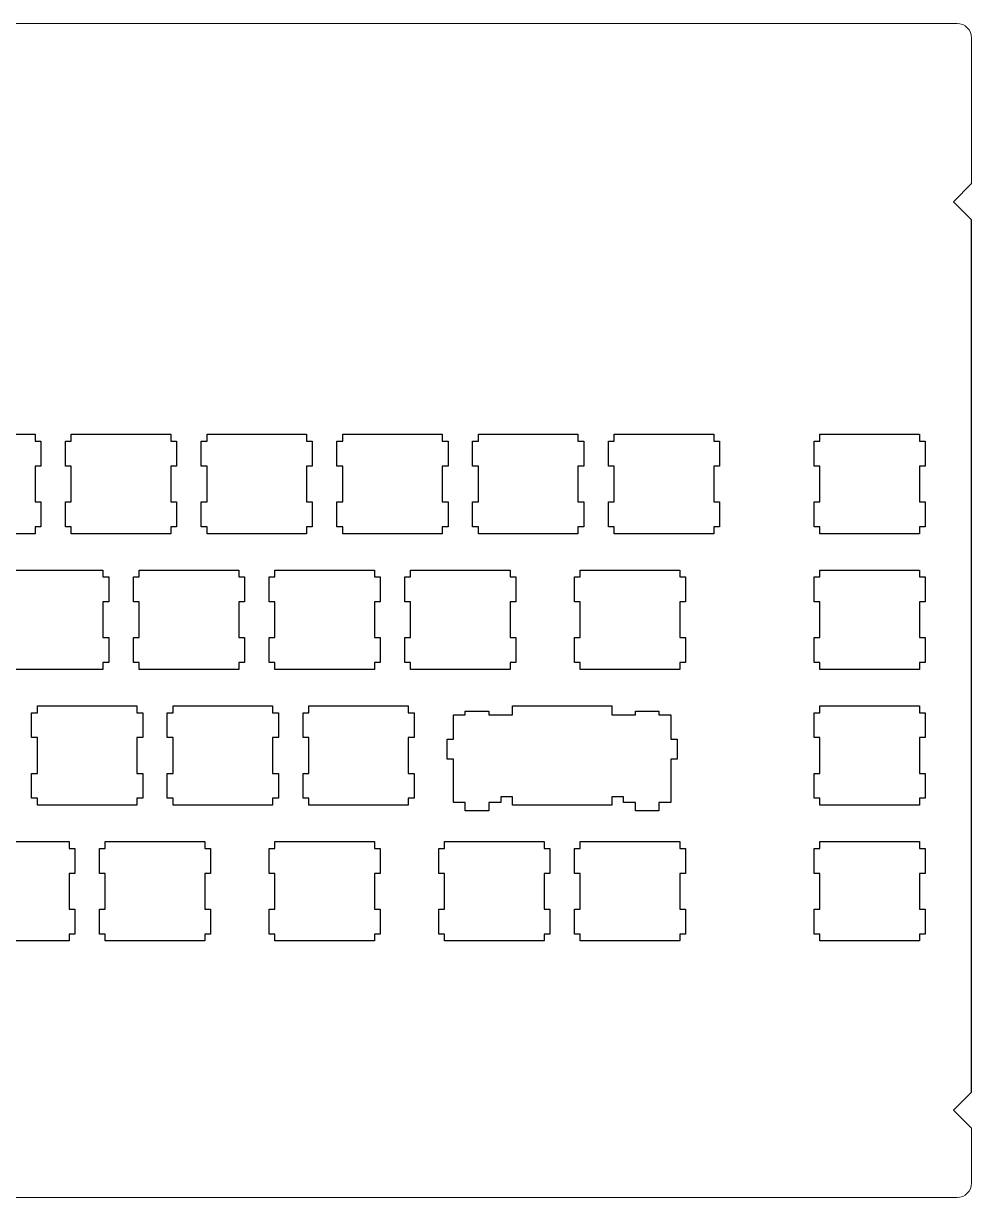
# Model space of a CAD drawing. Header units: inches. Extents: x 0.1 to 13.7, y 0.2 to 6.7.
# Drawn here: x 8.41 to 13.65, y 0.19 to 6.68 of the extents above; entities that cross this region are included whole.
import ezdxf

# ---------------------------------------------------------------- set-up
doc = ezdxf.new("R2010")
doc.units = ezdxf.units.IN
doc.header["$MEASUREMENT"] = 0
doc.layers.get('0').update_dxf_attribs({"lineweight": 0, "true_color": 0xffffff})
doc.layers.add('BLACK', color=1, linetype='Continuous', true_color=0xff0000)

msp = doc.modelspace()

# ---------------------------------------------------------------- linework, layer by layer
for p, q in [((0.2175, 6.68), (13.57, 6.68)), ((13.65, 5.795), (13.65, 6.6)), ((13.65, 0.575), (13.65, 0.2725)), ((0.2175, 0.1925), (13.57, 0.1925))]:
    msp.add_line(p, q)
at = {"color": 7, "true_color": 0xffffff}
for centre, start, end in [((13.57, 6.6), 0, 90), ((13.57, 0.2725), 270, 0)]:
    msp.add_arc(centre, 0.08, start, end, dxfattribs=at)
at = {"layer": 'BLACK', "color": 7, "true_color": 0xffffff}
for p, q in [((13.65, 5.795), (13.55, 5.695)), ((13.65, 5.595), (13.55, 5.695)), ((13.65, 0.775), (13.65, 5.595)), ((7.925, 4.41), (8.475, 4.41)), ((8.475, 4.41), (8.475, 4.3714)), ((8.475, 4.3714), (8.507, 4.3714)), ((8.507, 4.3714), (8.507, 4.2336)), ((8.643, 4.2336), (8.643, 4.3714)), ((8.643, 4.3714), (8.675, 4.3714)), ((8.675, 4.41), (9.225, 4.41)), ((8.675, 4.3714), (8.675, 4.41)), ((9.225, 4.41), (9.225, 4.3714)), ((9.225, 4.3714), (9.257, 4.3714)), ((9.257, 4.3714), (9.257, 4.2336)), ((9.393, 4.2336), (9.393, 4.3714)), ((9.393, 4.3714), (9.425, 4.3714)), ((9.425, 4.41), (9.975, 4.41)), ((9.425, 4.3714), (9.425, 4.41)), ((9.975, 4.41), (9.975, 4.3714)), ((9.975, 4.3714), (10.007, 4.3714)), ((10.007, 4.3714), (10.007, 4.2336)), ((10.143, 4.2336), (10.143, 4.3714)), ((10.143, 4.3714), (10.175, 4.3714)), ((10.175, 4.41), (10.725, 4.41)), ((10.175, 4.3714), (10.175, 4.41)), ((10.725, 4.41), (10.725, 4.3714)), ((10.725, 4.3714), (10.757, 4.3714)), ((10.757, 4.3714), (10.757, 4.2336)), ((10.893, 4.2336), (10.893, 4.3714)), ((10.893, 4.3714), (10.925, 4.3714)), ((10.925, 4.3714), (10.925, 4.41)), ((10.925, 4.41), (11.475, 4.41)), ((11.475, 4.41), (11.475, 4.3714)), ((11.475, 4.3714), (11.507, 4.3714)), ((11.507, 4.3714), (11.507, 4.2336)), ((11.643, 4.2336), (11.643, 4.3714)), ((11.643, 4.3714), (11.675, 4.3714)), ((11.675, 4.3714), (11.675, 4.41)), ((11.675, 4.41), (12.225, 4.41)), ((12.225, 4.41), (12.225, 4.3714)), ((12.225, 4.3714), (12.257, 4.3714)), ((12.257, 4.3714), (12.257, 4.2336)), ((12.7805, 4.2336), (12.7805, 4.3714)), ((12.7805, 4.3714), (12.8125, 4.3714)), ((12.8125, 4.3714), (12.8125, 4.41)), ((12.8125, 4.41), (13.3625, 4.41)), ((13.3625, 4.41), (13.3625, 4.3714)), ((13.3625, 4.3714), (13.3945, 4.3714)), ((13.3945, 4.3714), (13.3945, 4.2336)), ((8.507, 4.2336), (8.475, 4.2336)), ((8.475, 4.2336), (8.475, 4.0364)), ((8.675, 4.2336), (8.643, 4.2336)), ((8.675, 4.0364), (8.675, 4.2336)), ((9.257, 4.2336), (9.225, 4.2336)), ((9.225, 4.2336), (9.225, 4.0364)), ((9.425, 4.2336), (9.393, 4.2336)), ((9.425, 4.0364), (9.425, 4.2336)), ((10.007, 4.2336), (9.975, 4.2336)), ((9.975, 4.2336), (9.975, 4.0364)), ((10.175, 4.2336), (10.143, 4.2336)), ((10.175, 4.0364), (10.175, 4.2336)), ((10.757, 4.2336), (10.725, 4.2336)), ((10.725, 4.2336), (10.725, 4.0364)), ((10.925, 4.2336), (10.893, 4.2336)), ((10.925, 4.0364), (10.925, 4.2336)), ((11.507, 4.2336), (11.475, 4.2336)), ((11.475, 4.2336), (11.475, 4.0364)), ((11.675, 4.2336), (11.643, 4.2336)), ((11.675, 4.0364), (11.675, 4.2336)), ((12.257, 4.2336), (12.225, 4.2336)), ((12.225, 4.2336), (12.225, 4.0364)), ((12.8125, 4.2336), (12.7805, 4.2336)), ((12.8125, 4.0364), (12.8125, 4.2336)), ((13.3945, 4.2336), (13.3625, 4.2336)), ((13.3625, 4.2336), (13.3625, 4.0364)), ((8.475, 4.0364), (8.507, 4.0364)), ((8.507, 4.0364), (8.507, 3.8986)), ((8.643, 3.8986), (8.643, 4.0364)), ((8.643, 4.0364), (8.675, 4.0364)), ((9.225, 4.0364), (9.257, 4.0364)), ((9.257, 4.0364), (9.257, 3.8986)), ((9.393, 3.8986), (9.393, 4.0364)), ((9.393, 4.0364), (9.425, 4.0364)), ((9.975, 4.0364), (10.007, 4.0364)), ((10.007, 4.0364), (10.007, 3.8986)), ((10.143, 3.8986), (10.143, 4.0364)), ((10.143, 4.0364), (10.175, 4.0364)), ((10.725, 4.0364), (10.757, 4.0364)), ((10.757, 4.0364), (10.757, 3.8986)), ((10.893, 3.8986), (10.893, 4.0364)), ((10.893, 4.0364), (10.925, 4.0364)), ((11.475, 4.0364), (11.507, 4.0364)), ((11.507, 4.0364), (11.507, 3.8986)), ((11.643, 3.8986), (11.643, 4.0364)), ((11.643, 4.0364), (11.675, 4.0364)), ((12.225, 4.0364), (12.257, 4.0364)), ((12.257, 4.0364), (12.257, 3.8986)), ((12.7805, 3.8986), (12.7805, 4.0364)), ((12.7805, 4.0364), (12.8125, 4.0364)), ((13.3625, 4.0364), (13.3945, 4.0364)), ((13.3945, 4.0364), (13.3945, 3.8986)), ((8.507, 3.8986), (8.475, 3.8986)), ((8.475, 3.8986), (8.475, 3.86)), ((8.675, 3.8986), (8.643, 3.8986)), ((8.675, 3.86), (8.675, 3.8986)), ((9.257, 3.8986), (9.225, 3.8986)), ((9.225, 3.8986), (9.225, 3.86)), ((9.425, 3.8986), (9.393, 3.8986)), ((9.425, 3.86), (9.425, 3.8986)), ((10.007, 3.8986), (9.975, 3.8986)), ((9.975, 3.8986), (9.975, 3.86)), ((10.175, 3.8986), (10.143, 3.8986)), ((10.175, 3.86), (10.175, 3.8986)), ((10.757, 3.8986), (10.725, 3.8986)), ((10.725, 3.8986), (10.725, 3.86)), ((10.925, 3.8986), (10.893, 3.8986)), ((10.925, 3.86), (10.925, 3.8986)), ((11.507, 3.8986), (11.475, 3.8986)), ((11.475, 3.8986), (11.475, 3.86)), ((11.675, 3.8986), (11.643, 3.8986)), ((11.675, 3.86), (11.675, 3.8986)), ((12.257, 3.8986), (12.225, 3.8986)), ((12.225, 3.8986), (12.225, 3.86)), ((12.8125, 3.8986), (12.7805, 3.8986)), ((12.8125, 3.86), (12.8125, 3.8986)), ((13.3945, 3.8986), (13.3625, 3.8986)), ((13.3625, 3.8986), (13.3625, 3.86)), ((8.475, 3.86), (7.925, 3.86)), ((9.225, 3.86), (8.675, 3.86)), ((9.975, 3.86), (9.425, 3.86)), ((10.725, 3.86), (10.175, 3.86)), ((11.475, 3.86), (10.925, 3.86)), ((12.225, 3.86), (11.675, 3.86)), ((13.3625, 3.86), (12.8125, 3.86)), ((8.3, 3.66), (8.85, 3.66)), ((8.85, 3.66), (8.85, 3.6214)), ((9.05, 3.66), (9.6, 3.66)), ((9.05, 3.6214), (9.05, 3.66)), ((9.6, 3.66), (9.6, 3.6214)), ((9.8, 3.6214), (9.8, 3.66)), ((9.8, 3.66), (10.35, 3.66)), ((10.35, 3.66), (10.35, 3.6214)), ((10.55, 3.66), (11.1, 3.66)), ((10.55, 3.6214), (10.55, 3.66)), ((11.1, 3.66), (11.1, 3.6214)), ((11.4875, 3.6214), (11.4875, 3.66)), ((11.4875, 3.66), (12.0375, 3.66)), ((12.0375, 3.66), (12.0375, 3.6214)), ((12.8125, 3.6214), (12.8125, 3.66)), ((12.8125, 3.66), (13.3625, 3.66)), ((13.3625, 3.66), (13.3625, 3.6214)), ((8.85, 3.6214), (8.882, 3.6214)), ((8.882, 3.6214), (8.882, 3.4836)), ((9.018, 3.4836), (9.018, 3.6214)), ((9.018, 3.6214), (9.05, 3.6214)), ((9.6, 3.6214), (9.632, 3.6214)), ((9.632, 3.6214), (9.632, 3.4836)), ((9.768, 3.4836), (9.768, 3.6214)), ((9.768, 3.6214), (9.8, 3.6214)), ((10.35, 3.6214), (10.382, 3.6214)), ((10.382, 3.6214), (10.382, 3.4836)), ((10.518, 3.4836), (10.518, 3.6214)), ((10.518, 3.6214), (10.55, 3.6214)), ((11.1, 3.6214), (11.132, 3.6214)), ((11.132, 3.6214), (11.132, 3.4836)), ((11.4555, 3.4836), (11.4555, 3.6214)), ((11.4555, 3.6214), (11.4875, 3.6214)), ((12.0375, 3.6214), (12.0695, 3.6214)), ((12.0695, 3.6214), (12.0695, 3.4836)), ((12.7805, 3.4836), (12.7805, 3.6214)), ((12.7805, 3.6214), (12.8125, 3.6214)), ((13.3625, 3.6214), (13.3945, 3.6214)), ((13.3945, 3.6214), (13.3945, 3.4836)), ((8.882, 3.4836), (8.85, 3.4836)), ((8.85, 3.4836), (8.85, 3.2864)), ((9.05, 3.4836), (9.018, 3.4836)), ((9.05, 3.2864), (9.05, 3.4836)), ((9.632, 3.4836), (9.6, 3.4836)), ((9.6, 3.4836), (9.6, 3.2864)), ((9.8, 3.4836), (9.768, 3.4836)), ((9.8, 3.2864), (9.8, 3.4836)), ((10.382, 3.4836), (10.35, 3.4836)), ((10.35, 3.4836), (10.35, 3.2864)), ((10.55, 3.4836), (10.518, 3.4836)), ((10.55, 3.2864), (10.55, 3.4836)), ((11.132, 3.4836), (11.1, 3.4836)), ((11.1, 3.4836), (11.1, 3.2864)), ((11.4875, 3.4836), (11.4555, 3.4836)), ((11.4875, 3.2864), (11.4875, 3.4836)), ((12.0695, 3.4836), (12.0375, 3.4836)), ((12.0375, 3.4836), (12.0375, 3.2864)), ((12.8125, 3.4836), (12.7805, 3.4836)), ((12.8125, 3.2864), (12.8125, 3.4836)), ((13.3945, 3.4836), (13.3625, 3.4836)), ((13.3625, 3.4836), (13.3625, 3.2864)), ((8.85, 3.2864), (8.882, 3.2864)), ((8.882, 3.2864), (8.882, 3.1486)), ((9.018, 3.1486), (9.018, 3.2864)), ((9.018, 3.2864), (9.05, 3.2864)), ((9.6, 3.2864), (9.632, 3.2864)), ((9.632, 3.2864), (9.632, 3.1486)), ((9.768, 3.1486), (9.768, 3.2864)), ((9.768, 3.2864), (9.8, 3.2864)), ((10.35, 3.2864), (10.382, 3.2864)), ((10.382, 3.2864), (10.382, 3.1486)), ((10.518, 3.1486), (10.518, 3.2864)), ((10.518, 3.2864), (10.55, 3.2864)), ((11.1, 3.2864), (11.132, 3.2864)), ((11.132, 3.2864), (11.132, 3.1486)), ((11.4555, 3.1486), (11.4555, 3.2864)), ((11.4555, 3.2864), (11.4875, 3.2864)), ((12.0375, 3.2864), (12.0695, 3.2864)), ((12.0695, 3.2864), (12.0695, 3.1486)), ((12.7805, 3.1486), (12.7805, 3.2864)), ((12.7805, 3.2864), (12.8125, 3.2864)), ((13.3625, 3.2864), (13.3945, 3.2864)), ((13.3945, 3.2864), (13.3945, 3.1486)), ((8.882, 3.1486), (8.85, 3.1486)), ((8.85, 3.1486), (8.85, 3.11)), ((9.05, 3.1486), (9.018, 3.1486)), ((9.05, 3.11), (9.05, 3.1486)), ((9.632, 3.1486), (9.6, 3.1486)), ((9.6, 3.1486), (9.6, 3.11)), ((9.8, 3.1486), (9.768, 3.1486)), ((9.8, 3.11), (9.8, 3.1486)), ((10.382, 3.1486), (10.35, 3.1486)), ((10.35, 3.1486), (10.35, 3.11)), ((10.55, 3.1486), (10.518, 3.1486)), ((10.55, 3.11), (10.55, 3.1486)), ((11.132, 3.1486), (11.1, 3.1486)), ((11.1, 3.1486), (11.1, 3.11)), ((11.4875, 3.1486), (11.4555, 3.1486)), ((11.4875, 3.11), (11.4875, 3.1486)), ((12.0375, 3.1486), (12.0375, 3.11)), ((12.0695, 3.1486), (12.0375, 3.1486)), ((12.8125, 3.1486), (12.7805, 3.1486)), ((12.8125, 3.11), (12.8125, 3.1486)), ((13.3945, 3.1486), (13.3625, 3.1486)), ((13.3625, 3.1486), (13.3625, 3.11)), ((8.85, 3.11), (8.3, 3.11)), ((9.6, 3.11), (9.05, 3.11)), ((10.35, 3.11), (9.8, 3.11)), ((11.1, 3.11), (10.55, 3.11)), ((12.0375, 3.11), (11.4875, 3.11)), ((13.3625, 3.11), (12.8125, 3.11)), ((8.4555, 2.7336), (8.4555, 2.8714)), ((8.4555, 2.8714), (8.4875, 2.8714)), ((8.4875, 2.91), (9.0375, 2.91)), ((8.4875, 2.8714), (8.4875, 2.91)), ((9.0375, 2.91), (9.0375, 2.8714)), ((9.0375, 2.8714), (9.0695, 2.8714)), ((9.0695, 2.8714), (9.0695, 2.7336)), ((9.2055, 2.7336), (9.2055, 2.8714)), ((9.2055, 2.8714), (9.2375, 2.8714)), ((9.2375, 2.8714), (9.2375, 2.91)), ((9.2375, 2.91), (9.7875, 2.91)), ((9.7875, 2.91), (9.7875, 2.8714)), ((9.7875, 2.8714), (9.8195, 2.8714)), ((9.8195, 2.8714), (9.8195, 2.7336)), ((9.9555, 2.7336), (9.9555, 2.8714)), ((9.9555, 2.8714), (9.9875, 2.8714)), ((9.9875, 2.8714), (9.9875, 2.91)), ((9.9875, 2.91), (10.5375, 2.91)), ((10.5375, 2.91), (10.5375, 2.8714)), ((10.5375, 2.8714), (10.5695, 2.8714)), ((10.5695, 2.8714), (10.5695, 2.7336)), ((10.7865, 2.725), (10.7865, 2.859)), ((10.7865, 2.859), (10.8525, 2.859)), ((10.8525, 2.859), (10.8525, 2.88)), ((10.8525, 2.88), (10.9825, 2.88)), ((10.9825, 2.88), (10.9825, 2.859)), ((10.9825, 2.859), (11.1125, 2.859)), ((11.1125, 2.859), (11.1125, 2.91)), ((11.1125, 2.91), (11.6625, 2.91)), ((11.6625, 2.91), (11.6625, 2.859)), ((11.6625, 2.859), (11.7925, 2.859)), ((11.7925, 2.859), (11.7925, 2.88)), ((11.7925, 2.88), (11.9225, 2.88)), ((11.9225, 2.88), (11.9225, 2.859)), ((11.9225, 2.859), (11.9885, 2.859)), ((11.9885, 2.859), (11.9885, 2.725)), ((12.7805, 2.7336), (12.7805, 2.8714)), ((12.7805, 2.8714), (12.8125, 2.8714)), ((12.8125, 2.8714), (12.8125, 2.91)), ((12.8125, 2.91), (13.3625, 2.91)), ((13.3625, 2.91), (13.3625, 2.8714)), ((13.3625, 2.8714), (13.3945, 2.8714)), ((13.3945, 2.8714), (13.3945, 2.7336)), ((8.4875, 2.7336), (8.4555, 2.7336)), ((8.4875, 2.5364), (8.4875, 2.7336)), ((9.0695, 2.7336), (9.0375, 2.7336)), ((9.0375, 2.7336), (9.0375, 2.5364)), ((9.2375, 2.7336), (9.2055, 2.7336)), ((9.2375, 2.5364), (9.2375, 2.7336)), ((9.8195, 2.7336), (9.7875, 2.7336)), ((9.7875, 2.7336), (9.7875, 2.5364)), ((9.9875, 2.7336), (9.9555, 2.7336)), ((9.9875, 2.5364), (9.9875, 2.7336)), ((10.5695, 2.7336), (10.5375, 2.7336)), ((10.5375, 2.7336), (10.5375, 2.5364)), ((10.7515, 2.615), (10.7515, 2.725)), ((10.7515, 2.725), (10.7865, 2.725)), ((11.9885, 2.725), (12.0235, 2.725)), ((12.0235, 2.725), (12.0235, 2.615)), ((12.8125, 2.7336), (12.7805, 2.7336)), ((12.8125, 2.5364), (12.8125, 2.7336)), ((13.3945, 2.7336), (13.3625, 2.7336)), ((13.3625, 2.7336), (13.3625, 2.5364)), ((10.7865, 2.615), (10.7515, 2.615)), ((10.7865, 2.375), (10.7865, 2.615)), ((12.0235, 2.615), (11.9885, 2.615)), ((11.9885, 2.615), (11.9885, 2.375)), ((8.4555, 2.3986), (8.4555, 2.5364)), ((8.4555, 2.5364), (8.4875, 2.5364)), ((9.0375, 2.5364), (9.0695, 2.5364)), ((9.0695, 2.5364), (9.0695, 2.3986)), ((9.2055, 2.3986), (9.2055, 2.5364)), ((9.2055, 2.5364), (9.2375, 2.5364)), ((9.7875, 2.5364), (9.8195, 2.5364)), ((9.8195, 2.5364), (9.8195, 2.3986)), ((9.9555, 2.3986), (9.9555, 2.5364)), ((9.9555, 2.5364), (9.9875, 2.5364)), ((10.5375, 2.5364), (10.5695, 2.5364)), ((10.5695, 2.5364), (10.5695, 2.3986)), ((12.7805, 2.3986), (12.7805, 2.5364)), ((12.7805, 2.5364), (12.8125, 2.5364)), ((13.3625, 2.5364), (13.3945, 2.5364)), ((13.3945, 2.5364), (13.3945, 2.3986)), ((11.1125, 2.406), (11.0485, 2.406)), ((11.0485, 2.406), (11.0485, 2.375)), ((11.1125, 2.36), (11.1125, 2.406)), ((11.7265, 2.406), (11.6625, 2.406)), ((11.6625, 2.406), (11.6625, 2.36)), ((11.7265, 2.375), (11.7265, 2.406)), ((8.4875, 2.3986), (8.4555, 2.3986)), ((8.4875, 2.36), (8.4875, 2.3986)), ((9.0375, 2.36), (8.4875, 2.36)), ((9.0695, 2.3986), (9.0375, 2.3986)), ((9.0375, 2.3986), (9.0375, 2.36)), ((9.2375, 2.3986), (9.2055, 2.3986)), ((9.2375, 2.36), (9.2375, 2.3986)), ((9.7875, 2.36), (9.2375, 2.36)), ((9.8195, 2.3986), (9.7875, 2.3986)), ((9.7875, 2.3986), (9.7875, 2.36)), ((9.9875, 2.3986), (9.9555, 2.3986)), ((9.9875, 2.36), (9.9875, 2.3986)), ((10.5375, 2.36), (9.9875, 2.36)), ((10.5695, 2.3986), (10.5375, 2.3986)), ((10.5375, 2.3986), (10.5375, 2.36)), ((10.8525, 2.375), (10.7865, 2.375)), ((10.8525, 2.33), (10.8525, 2.375)), ((11.0485, 2.375), (10.9825, 2.375)), ((10.9825, 2.375), (10.9825, 2.33)), ((11.6625, 2.36), (11.1125, 2.36)), ((11.7925, 2.375), (11.7265, 2.375)), ((11.7925, 2.33), (11.7925, 2.375)), ((11.9885, 2.375), (11.9225, 2.375)), ((11.9225, 2.375), (11.9225, 2.33)), ((12.8125, 2.3986), (12.7805, 2.3986)), ((12.8125, 2.36), (12.8125, 2.3986)), ((13.3625, 2.36), (12.8125, 2.36)), ((13.3945, 2.3986), (13.3625, 2.3986)), ((13.3625, 2.3986), (13.3625, 2.36)), ((10.9825, 2.33), (10.8525, 2.33)), ((11.9225, 2.33), (11.7925, 2.33)), ((8.1125, 2.16), (8.6625, 2.16)), ((8.6625, 2.16), (8.6625, 2.1214)), ((8.8625, 2.16), (9.4125, 2.16)), ((8.8625, 2.1214), (8.8625, 2.16)), ((9.4125, 2.16), (9.4125, 2.1214)), ((9.8, 2.1214), (9.8, 2.16)), ((9.8, 2.16), (10.35, 2.16)), ((10.35, 2.16), (10.35, 2.1214)), ((10.7375, 2.1214), (10.7375, 2.16)), ((10.7375, 2.16), (11.2875, 2.16)), ((11.2875, 2.16), (11.2875, 2.1214)), ((11.4875, 2.16), (12.0375, 2.16)), ((11.4875, 2.1214), (11.4875, 2.16)), ((12.0375, 2.16), (12.0375, 2.1214)), ((12.8125, 2.1214), (12.8125, 2.16)), ((12.8125, 2.16), (13.3625, 2.16)), ((13.3625, 2.16), (13.3625, 2.1214)), ((8.6625, 2.1214), (8.6945, 2.1214)), ((8.6945, 2.1214), (8.6945, 1.9836)), ((8.8305, 1.9836), (8.8305, 2.1214)), ((8.8305, 2.1214), (8.8625, 2.1214)), ((9.4125, 2.1214), (9.4445, 2.1214)), ((9.4445, 2.1214), (9.4445, 1.9836)), ((9.768, 1.9836), (9.768, 2.1214)), ((9.768, 2.1214), (9.8, 2.1214)), ((10.35, 2.1214), (10.382, 2.1214)), ((10.382, 2.1214), (10.382, 1.9836)), ((10.7055, 1.9836), (10.7055, 2.1214)), ((10.7055, 2.1214), (10.7375, 2.1214)), ((11.2875, 2.1214), (11.3195, 2.1214)), ((11.3195, 2.1214), (11.3195, 1.9836)), ((11.4555, 1.9836), (11.4555, 2.1214)), ((11.4555, 2.1214), (11.4875, 2.1214)), ((12.0375, 2.1214), (12.0695, 2.1214)), ((12.0695, 2.1214), (12.0695, 1.9836)), ((12.7805, 1.9836), (12.7805, 2.1214)), ((12.7805, 2.1214), (12.8125, 2.1214)), ((13.3625, 2.1214), (13.3945, 2.1214)), ((13.3945, 2.1214), (13.3945, 1.9836)), ((8.6945, 1.9836), (8.6625, 1.9836)), ((8.6625, 1.9836), (8.6625, 1.7864)), ((8.8625, 1.9836), (8.8305, 1.9836)), ((8.8625, 1.7864), (8.8625, 1.9836)), ((9.4445, 1.9836), (9.4125, 1.9836)), ((9.4125, 1.9836), (9.4125, 1.7864)), ((9.8, 1.9836), (9.768, 1.9836)), ((9.8, 1.7864), (9.8, 1.9836)), ((10.382, 1.9836), (10.35, 1.9836)), ((10.35, 1.9836), (10.35, 1.7864)), ((10.7375, 1.9836), (10.7055, 1.9836)), ((10.7375, 1.7864), (10.7375, 1.9836)), ((11.2875, 1.9836), (11.2875, 1.7864)), ((11.3195, 1.9836), (11.2875, 1.9836)), ((11.4875, 1.9836), (11.4555, 1.9836)), ((11.4875, 1.7864), (11.4875, 1.9836)), ((12.0695, 1.9836), (12.0375, 1.9836)), ((12.0375, 1.9836), (12.0375, 1.7864)), ((12.8125, 1.9836), (12.7805, 1.9836)), ((12.8125, 1.7864), (12.8125, 1.9836)), ((13.3945, 1.9836), (13.3625, 1.9836)), ((13.3625, 1.9836), (13.3625, 1.7864)), ((8.6625, 1.7864), (8.6945, 1.7864)), ((8.6945, 1.7864), (8.6945, 1.6486)), ((8.8305, 1.6486), (8.8305, 1.7864)), ((8.8305, 1.7864), (8.8625, 1.7864)), ((9.4125, 1.7864), (9.4445, 1.7864)), ((9.4445, 1.7864), (9.4445, 1.6486)), ((9.768, 1.6486), (9.768, 1.7864)), ((9.768, 1.7864), (9.8, 1.7864)), ((10.35, 1.7864), (10.382, 1.7864)), ((10.382, 1.7864), (10.382, 1.6486)), ((10.7055, 1.6486), (10.7055, 1.7864)), ((10.7055, 1.7864), (10.7375, 1.7864)), ((11.2875, 1.7864), (11.3195, 1.7864)), ((11.3195, 1.7864), (11.3195, 1.6486)), ((11.4555, 1.6486), (11.4555, 1.7864)), ((11.4555, 1.7864), (11.4875, 1.7864)), ((12.0375, 1.7864), (12.0695, 1.7864)), ((12.0695, 1.7864), (12.0695, 1.6486)), ((12.7805, 1.6486), (12.7805, 1.7864)), ((12.7805, 1.7864), (12.8125, 1.7864)), ((13.3625, 1.7864), (13.3945, 1.7864)), ((13.3945, 1.7864), (13.3945, 1.6486)), ((8.6945, 1.6486), (8.6625, 1.6486)), ((8.6625, 1.6486), (8.6625, 1.61)), ((8.8625, 1.6486), (8.8305, 1.6486)), ((8.8625, 1.61), (8.8625, 1.6486)), ((9.4445, 1.6486), (9.4125, 1.6486)), ((9.4125, 1.6486), (9.4125, 1.61)), ((9.8, 1.6486), (9.768, 1.6486)), ((9.8, 1.61), (9.8, 1.6486)), ((10.35, 1.6486), (10.35, 1.61)), ((10.382, 1.6486), (10.35, 1.6486)), ((10.7375, 1.6486), (10.7055, 1.6486)), ((10.7375, 1.61), (10.7375, 1.6486)), ((11.3195, 1.6486), (11.2875, 1.6486)), ((11.2875, 1.6486), (11.2875, 1.61)), ((11.4875, 1.6486), (11.4555, 1.6486)), ((11.4875, 1.61), (11.4875, 1.6486)), ((12.0695, 1.6486), (12.0375, 1.6486)), ((12.0375, 1.6486), (12.0375, 1.61)), ((12.8125, 1.6486), (12.7805, 1.6486)), ((12.8125, 1.61), (12.8125, 1.6486)), ((13.3945, 1.6486), (13.3625, 1.6486)), ((13.3625, 1.6486), (13.3625, 1.61)), ((8.6625, 1.61), (8.1125, 1.61)), ((9.4125, 1.61), (8.8625, 1.61)), ((10.35, 1.61), (9.8, 1.61)), ((11.2875, 1.61), (10.7375, 1.61)), ((12.0375, 1.61), (11.4875, 1.61)), ((13.3625, 1.61), (12.8125, 1.61)), ((13.55, 0.675), (13.65, 0.775)), ((13.65, 0.575), (13.55, 0.675))]:
    msp.add_line(p, q, dxfattribs=at)

doc.saveas('drawing.dxf')
